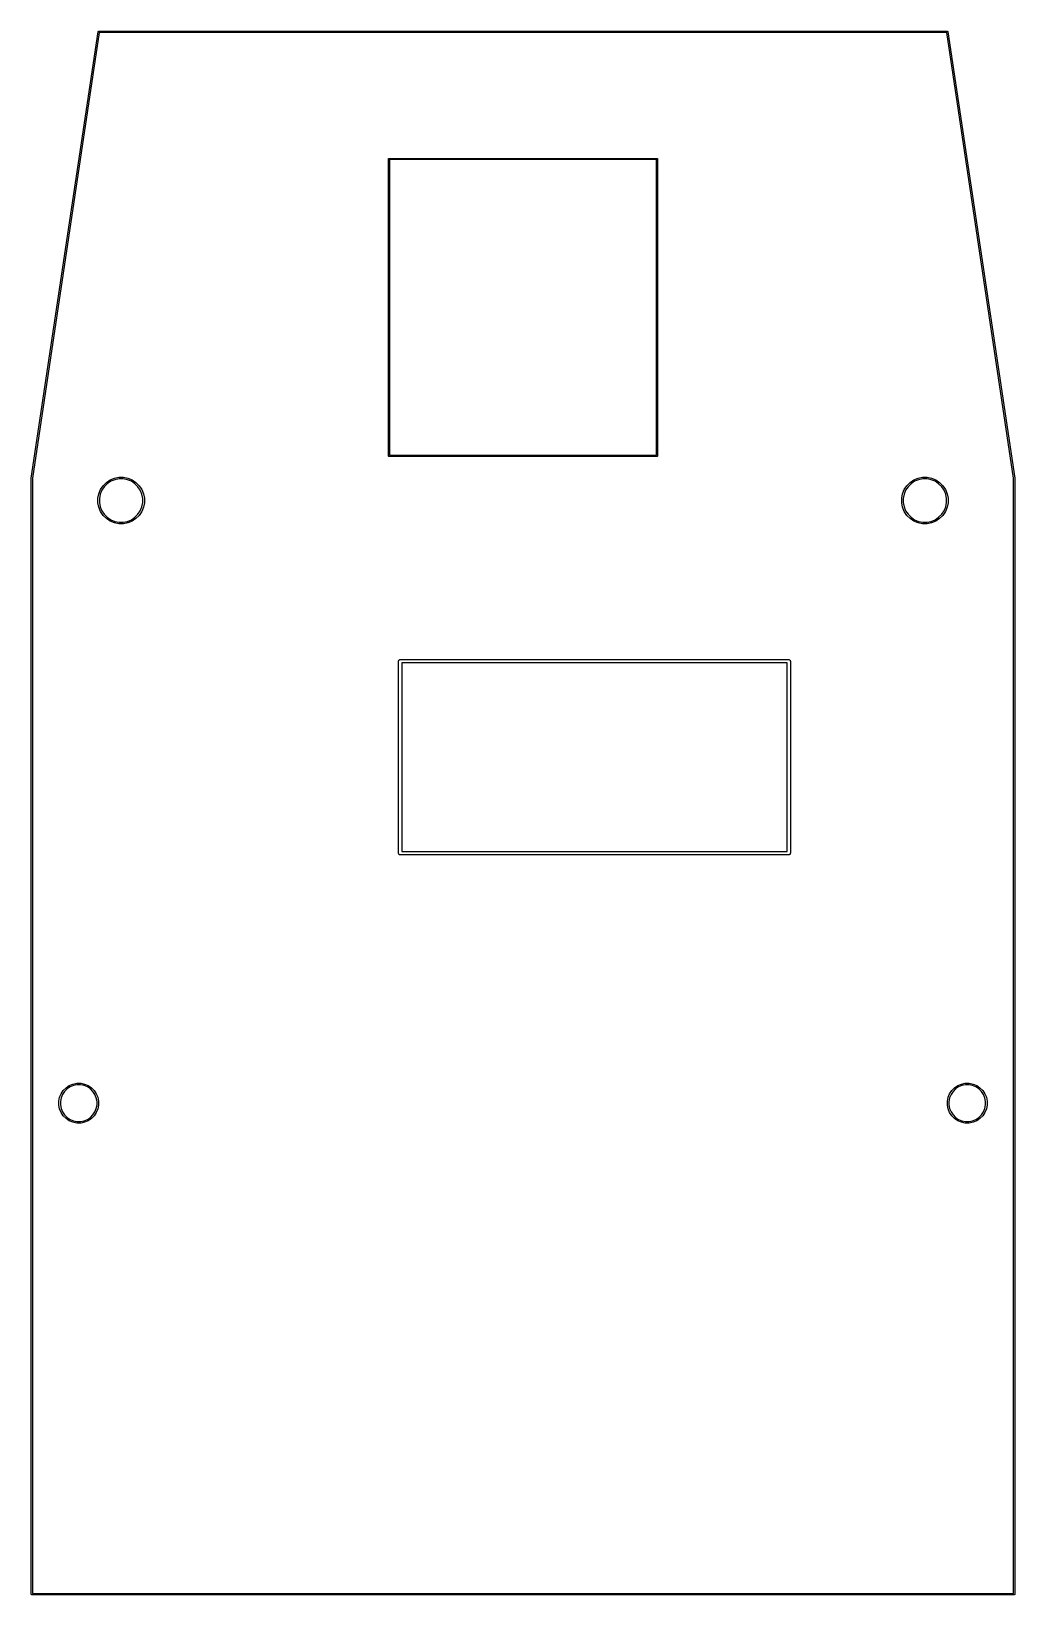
# Model space of a CAD drawing. Extents: x -0.12 to 1.62, y -2.76 to 0.
import ezdxf

# ---------------------------------------------------------------- set-up
doc = ezdxf.new("R2010")
doc.units = 0
doc.header["$MEASUREMENT"] = 0
doc.layers.add('BLACK', color=7, linetype='CONTINUOUS')

msp = doc.modelspace()

# ---------------------------------------------------------------- linework, layer by layer
at = {"layer": 'BLACK', "linetype": 'CONTINUOUS'}
for p, q in [((-0.1191, -0.7872), (-0.001, 0.0001)), ((-0.001, 0.0002), (-0.0009, 0.0003)), ((-0.001, 0.0001), (-0.001, 0.0002)), ((-0.0009, 0.0004), (-0.0008, 0.0005)), ((-0.0009, 0.0003), (-0.0009, 0.0004)), ((-0.0009, 0.0004), (-0.0009, 0.0004)), ((-0.0009, 0.0004), (-0.0009, 0.0004)), ((-0.0009, 0.0003), (-0.0009, 0.0003)), ((-0.0008, 0.0006), (-0.0007, 0.0007)), ((-0.0008, 0.0005), (-0.0008, 0.0006)), ((-0.0008, 0.0005), (-0.0008, 0.0005)), ((-0.0008, 0.0005), (-0.0008, 0.0005)), ((-0.0007, 0.0007), (-0.0007, 0.0007)), ((-0.0007, 0.0007), (-0.0007, 0.0007)), ((-0.0007, 0.0007), (-0.0006, 0.0007)), ((-0.0006, 0.0007), (-0.0006, 0.0008)), ((-0.0006, 0.0008), (-0.0006, 0.0008)), ((-0.0006, 0.0008), (-0.0005, 0.0008)), ((-0.0005, 0.0008), (-0.0005, 0.0009)), ((-0.0005, 0.0009), (-0.0004, 0.0009)), ((-0.0004, 0.0009), (-0.0004, 0.0009)), ((-0.0004, 0.0009), (-0.0004, 0.0009)), ((-0.0004, 0.0009), (-0.0003, 0.0009)), ((-0.0003, 0.0009), (-0.0002, 0.001)), ((-0.0002, 0.001), (-0.0002, 0.001)), ((-0.0002, 0.001), (-0.0002, 0.001)), ((-0.0002, 0.001), (-0.0001, 0.001)), ((-0.0001, 0.001), (0, 0.001)), ((0, 0.001), (0, 0.001)), ((0, 0.001), (1.496, 0.001)), ((1.496, 0.001), (1.4961, 0.001)), ((1.4961, 0.001), (1.4962, 0.001)), ((1.4962, 0.001), (1.4963, 0.001)), ((1.4963, 0.001), (1.4963, 0.001)), ((1.4963, 0.001), (1.4963, 0.001)), ((1.4963, 0.001), (1.4964, 0.0009)), ((1.4964, 0.0009), (1.4964, 0.0009)), ((1.4964, 0.0009), (1.4965, 0.0009)), ((1.4965, 0.0009), (1.4965, 0.0009)), ((1.4965, 0.0009), (1.4966, 0.0009)), ((1.4966, 0.0009), (1.4966, 0.0008)), ((1.4966, 0.0008), (1.4966, 0.0008)), ((1.4966, 0.0008), (1.4967, 0.0008)), ((1.4967, 0.0008), (1.4967, 0.0007)), ((1.4967, 0.0007), (1.4968, 0.0007)), ((1.4968, 0.0007), (1.4968, 0.0007)), ((1.4968, 0.0007), (1.4968, 0.0007)), ((1.4968, 0.0007), (1.4968, 0.0006)), ((1.4968, 0.0006), (1.4969, 0.0005)), ((1.4969, 0.0005), (1.4969, 0.0005)), ((1.4969, 0.0005), (1.4969, 0.0005)), ((1.4969, 0.0005), (1.4969, 0.0004)), ((1.4969, 0.0004), (1.497, 0.0004)), ((1.497, 0.0004), (1.497, 0.0004)), ((1.497, 0.0004), (1.497, 0.0003)), ((1.497, 0.0003), (1.497, 0.0003)), ((1.497, 0.0003), (1.497, 0.0002)), ((1.497, 0.0002), (1.497, 0.0001)), ((1.497, 0.0001), (1.6151, -0.7872)), ((0.0008, -0.001), (-0.1171, -0.7875)), ((1.4952, -0.001), (0.0008, -0.001)), ((1.6132, -0.7875), (1.4952, -0.001)), ((0.5108, -0.2242), (0.5109, -0.224)), ((0.5108, -0.2244), (0.5108, -0.2242)), ((0.5108, -0.2245), (0.5108, -0.2244)), ((0.5108, -0.748), (0.5108, -0.2245)), ((0.5109, -0.224), (0.511, -0.2239)), ((0.511, -0.2239), (0.5111, -0.2237)), ((0.5111, -0.2237), (0.5113, -0.2236)), ((0.5113, -0.2236), (0.5114, -0.2235)), ((0.5114, -0.2235), (0.5116, -0.2234)), ((0.5116, -0.2234), (0.5118, -0.2234)), ((0.5118, -0.2234), (0.5118, -0.2234)), ((0.5118, -0.2234), (0.5118, -0.2234)), ((0.5118, -0.2234), (0.5119, -0.2234)), ((0.5119, -0.2234), (0.9842, -0.2234)), ((0.5128, -0.2254), (0.5128, -0.747)), ((0.9833, -0.2254), (0.5128, -0.2254)), ((0.9833, -0.747), (0.9833, -0.2254)), ((0.9842, -0.2234), (0.9843, -0.2234)), ((0.9843, -0.2234), (0.9843, -0.2234)), ((0.9843, -0.2234), (0.9844, -0.2234)), ((0.9843, -0.2234), (0.9843, -0.2234)), ((0.9844, -0.2234), (0.9846, -0.2235)), ((0.9846, -0.2235), (0.9848, -0.2236)), ((0.9848, -0.2236), (0.985, -0.2237)), ((0.985, -0.2237), (0.9851, -0.2239)), ((0.9851, -0.2239), (0.9852, -0.224)), ((0.9852, -0.224), (0.9852, -0.2242)), ((0.9852, -0.2242), (0.9852, -0.2244)), ((0.9852, -0.2244), (0.9852, -0.2245)), ((0.9852, -0.2245), (0.9852, -0.748)), ((0.5108, -0.7482), (0.5108, -0.748)), ((0.5108, -0.748), (0.5108, -0.748)), ((0.5109, -0.7484), (0.5108, -0.7482)), ((0.511, -0.7486), (0.5109, -0.7484)), ((0.5111, -0.7487), (0.511, -0.7486)), ((0.5113, -0.7489), (0.5111, -0.7487)), ((0.5114, -0.7489), (0.5113, -0.7489)), ((0.5116, -0.749), (0.5114, -0.7489)), ((0.5118, -0.749), (0.5116, -0.749)), ((0.5119, -0.749), (0.5118, -0.749)), ((0.9842, -0.749), (0.5119, -0.749)), ((0.5128, -0.747), (0.9833, -0.747)), ((0.9843, -0.749), (0.9842, -0.749)), ((0.9844, -0.749), (0.9843, -0.749)), ((0.9846, -0.7489), (0.9844, -0.749)), ((0.9848, -0.7489), (0.9846, -0.7489)), ((0.985, -0.7487), (0.9848, -0.7489)), ((0.9851, -0.7486), (0.985, -0.7487)), ((0.9852, -0.7484), (0.9851, -0.7486)), ((0.9852, -0.748), (0.9852, -0.748)), ((0.9852, -0.748), (0.9852, -0.7481)), ((0.9852, -0.7481), (0.9852, -0.7481)), ((0.9852, -0.7481), (0.9852, -0.7482)), ((0.9852, -0.7482), (0.9852, -0.7484)), ((-0.1191, -0.7873), (-0.1191, -0.7872)), ((-0.1191, -0.7872), (-0.1191, -0.7872)), ((-0.1191, -0.7874), (-0.1191, -0.7873)), ((-0.1191, -0.7873), (-0.1191, -0.7873)), ((-0.1191, -0.7873), (-0.1191, -0.7873)), ((-0.1191, -0.7875), (-0.1191, -0.7874)), ((-0.1191, -0.7874), (-0.1191, -0.7874)), ((-0.1191, -0.7874), (-0.1191, -0.7874)), ((-0.1191, -2.7559), (-0.1191, -0.7875)), ((-0.1171, -0.7875), (-0.1171, -2.7549)), ((0.0076, -0.8007), (0.0133, -0.795)), ((0.015, -0.7971), (0.0097, -0.8024)), ((0.0133, -0.795), (0.02, -0.7905)), ((0.0213, -0.7929), (0.015, -0.7971)), ((0.02, -0.7905), (0.0274, -0.7874)), ((0.0282, -0.79), (0.0213, -0.7929)), ((0.0274, -0.7874), (0.0353, -0.7858)), ((0.0356, -0.7886), (0.0282, -0.79)), ((0.0353, -0.7858), (0.0434, -0.7858)), ((0.0431, -0.7886), (0.0356, -0.7886)), ((0.0505, -0.79), (0.0431, -0.7886)), ((0.0434, -0.7858), (0.0513, -0.7874)), ((0.0575, -0.7929), (0.0505, -0.79)), ((0.0513, -0.7874), (0.0588, -0.7905)), ((0.0637, -0.7971), (0.0575, -0.7929)), ((0.0588, -0.7905), (0.0655, -0.795)), ((0.069, -0.8024), (0.0637, -0.7971)), ((0.0655, -0.795), (0.0712, -0.8007)), ((1.4249, -0.8007), (1.4306, -0.795)), ((1.4323, -0.7971), (1.427, -0.8024)), ((1.4306, -0.795), (1.4373, -0.7905)), ((1.4386, -0.7929), (1.4323, -0.7971)), ((1.4373, -0.7905), (1.4447, -0.7874)), ((1.4455, -0.79), (1.4386, -0.7929)), ((1.4447, -0.7874), (1.4527, -0.7858)), ((1.4529, -0.7886), (1.4455, -0.79)), ((1.4527, -0.7858), (1.4607, -0.7858)), ((1.4605, -0.7886), (1.4529, -0.7886)), ((1.4678, -0.79), (1.4605, -0.7886)), ((1.4607, -0.7858), (1.4686, -0.7874)), ((1.4748, -0.7929), (1.4678, -0.79)), ((1.4686, -0.7874), (1.4761, -0.7905)), ((1.481, -0.7971), (1.4748, -0.7929)), ((1.4761, -0.7905), (1.4828, -0.795)), ((1.4864, -0.8024), (1.481, -0.7971)), ((1.4828, -0.795), (1.4885, -0.8007)), ((1.6132, -2.7549), (1.6132, -0.7875)), ((1.6151, -0.7872), (1.6151, -0.7872)), ((1.6151, -0.7872), (1.6152, -0.7873)), ((1.6152, -0.7873), (1.6152, -0.7873)), ((1.6152, -0.7873), (1.6152, -0.7873)), ((1.6152, -0.7873), (1.6152, -0.7874)), ((1.6152, -0.7874), (1.6152, -0.7874)), ((1.6152, -0.7874), (1.6152, -0.7874)), ((1.6152, -0.7874), (1.6152, -0.7875)), ((1.6152, -0.7875), (1.6152, -2.7559)), ((-0.0016, -0.8227), (0, -0.8148)), ((-0.0016, -0.8308), (-0.0016, -0.8227)), ((0, -0.8148), (0.0031, -0.8074)), ((0.0026, -0.8156), (0.0012, -0.823)), ((0.0012, -0.823), (0.0012, -0.8305)), ((0.0055, -0.8087), (0.0026, -0.8156)), ((0.0031, -0.8074), (0.0076, -0.8007)), ((0.0097, -0.8024), (0.0055, -0.8087)), ((0.0732, -0.8087), (0.069, -0.8024)), ((0.0712, -0.8007), (0.0757, -0.8074)), ((0.0761, -0.8156), (0.0732, -0.8087)), ((0.0757, -0.8074), (0.0787, -0.8148)), ((0.0776, -0.823), (0.0761, -0.8156)), ((0.0776, -0.8305), (0.0776, -0.823)), ((0.0787, -0.8148), (0.0803, -0.8227)), ((0.0803, -0.8227), (0.0803, -0.8308)), ((1.4158, -0.8227), (1.4173, -0.8148)), ((1.4158, -0.8308), (1.4158, -0.8227)), ((1.4173, -0.8148), (1.4204, -0.8074)), ((1.42, -0.8156), (1.4185, -0.823)), ((1.4185, -0.823), (1.4185, -0.8305)), ((1.4228, -0.8087), (1.42, -0.8156)), ((1.4204, -0.8074), (1.4249, -0.8007)), ((1.427, -0.8024), (1.4228, -0.8087)), ((1.4906, -0.8087), (1.4864, -0.8024)), ((1.4885, -0.8007), (1.493, -0.8074)), ((1.4934, -0.8156), (1.4906, -0.8087)), ((1.493, -0.8074), (1.4961, -0.8148)), ((1.4949, -0.823), (1.4934, -0.8156)), ((1.4949, -0.8305), (1.4949, -0.823)), ((1.4961, -0.8148), (1.4976, -0.8227)), ((1.4976, -0.8227), (1.4976, -0.8308)), ((0, -0.8387), (-0.0016, -0.8308)), ((0.0031, -0.8462), (0, -0.8387)), ((0.0012, -0.8305), (0.0026, -0.8379)), ((0.0026, -0.8379), (0.0055, -0.8449)), ((0.0076, -0.8529), (0.0031, -0.8462)), ((0.0055, -0.8449), (0.0097, -0.8511)), ((0.0133, -0.8586), (0.0076, -0.8529)), ((0.0097, -0.8511), (0.015, -0.8564)), ((0.0637, -0.8564), (0.069, -0.8511)), ((0.0712, -0.8529), (0.0655, -0.8586)), ((0.069, -0.8511), (0.0732, -0.8449)), ((0.0757, -0.8462), (0.0712, -0.8529)), ((0.0732, -0.8449), (0.0761, -0.8379)), ((0.0787, -0.8387), (0.0757, -0.8462)), ((0.0761, -0.8379), (0.0776, -0.8305)), ((0.0803, -0.8308), (0.0787, -0.8387)), ((1.4173, -0.8387), (1.4158, -0.8308)), ((1.4204, -0.8462), (1.4173, -0.8387)), ((1.4185, -0.8305), (1.42, -0.8379)), ((1.42, -0.8379), (1.4228, -0.8449)), ((1.4249, -0.8529), (1.4204, -0.8462)), ((1.4228, -0.8449), (1.427, -0.8511)), ((1.4306, -0.8586), (1.4249, -0.8529)), ((1.427, -0.8511), (1.4323, -0.8564)), ((1.481, -0.8564), (1.4864, -0.8511)), ((1.4885, -0.8529), (1.4828, -0.8586)), ((1.4864, -0.8511), (1.4906, -0.8449)), ((1.493, -0.8462), (1.4885, -0.8529)), ((1.4906, -0.8449), (1.4934, -0.8379)), ((1.4961, -0.8387), (1.493, -0.8462)), ((1.4934, -0.8379), (1.4949, -0.8305)), ((1.4976, -0.8308), (1.4961, -0.8387)), ((0.02, -0.8631), (0.0133, -0.8586)), ((0.015, -0.8564), (0.0213, -0.8606)), ((0.0274, -0.8661), (0.02, -0.8631)), ((0.0213, -0.8606), (0.0282, -0.8635)), ((0.0353, -0.8677), (0.0274, -0.8661)), ((0.0282, -0.8635), (0.0356, -0.865)), ((0.0434, -0.8677), (0.0353, -0.8677)), ((0.0356, -0.865), (0.0431, -0.865)), ((0.0431, -0.865), (0.0505, -0.8635)), ((0.0513, -0.8661), (0.0434, -0.8677)), ((0.0505, -0.8635), (0.0575, -0.8606)), ((0.0588, -0.8631), (0.0513, -0.8661)), ((0.0575, -0.8606), (0.0637, -0.8564)), ((0.0655, -0.8586), (0.0588, -0.8631)), ((1.4373, -0.8631), (1.4306, -0.8586)), ((1.4323, -0.8564), (1.4386, -0.8606)), ((1.4447, -0.8661), (1.4373, -0.8631)), ((1.4386, -0.8606), (1.4455, -0.8635)), ((1.4527, -0.8677), (1.4447, -0.8661)), ((1.4455, -0.8635), (1.4529, -0.865)), ((1.4607, -0.8677), (1.4527, -0.8677)), ((1.4529, -0.865), (1.4605, -0.865)), ((1.4605, -0.865), (1.4678, -0.8635)), ((1.4686, -0.8661), (1.4607, -0.8677)), ((1.4678, -0.8635), (1.4748, -0.8606)), ((1.4761, -0.8631), (1.4686, -0.8661)), ((1.4748, -0.8606), (1.481, -0.8564)), ((1.4828, -0.8586), (1.4761, -0.8631)), ((0.5285, -1.1102), (0.5286, -1.1097)), ((0.5285, -1.1104), (0.5285, -1.1102)), ((0.5285, -1.4487), (0.5285, -1.1104)), ((0.5286, -1.1097), (0.5288, -1.1091)), ((0.5288, -1.1091), (0.529, -1.1086)), ((0.529, -1.1086), (0.5294, -1.1081)), ((0.5294, -1.1081), (0.5298, -1.1078)), ((0.5298, -1.1078), (0.5304, -1.1075)), ((0.5304, -1.1075), (0.5309, -1.1073)), ((0.5309, -1.1073), (0.5314, -1.1073)), ((0.5314, -1.1073), (0.5315, -1.1073)), ((0.5315, -1.1073), (0.5316, -1.1073)), ((0.5316, -1.1073), (1.2164, -1.1073)), ((0.5344, -1.1132), (0.5344, -1.4459)), ((1.2136, -1.1132), (0.5344, -1.1132)), ((1.2136, -1.4459), (1.2136, -1.1132)), ((1.2164, -1.1073), (1.2165, -1.1073)), ((1.2165, -1.1073), (1.2167, -1.1073)), ((1.2167, -1.1073), (1.2171, -1.1073)), ((1.2171, -1.1073), (1.2177, -1.1075)), ((1.2177, -1.1075), (1.2182, -1.1078)), ((1.2182, -1.1078), (1.2186, -1.1081)), ((1.2186, -1.1081), (1.219, -1.1086)), ((1.219, -1.1086), (1.2193, -1.1091)), ((1.2193, -1.1091), (1.2194, -1.1097)), ((1.2194, -1.1097), (1.2195, -1.1102)), ((1.2195, -1.1102), (1.2195, -1.1104)), ((1.2195, -1.1104), (1.2195, -1.4487)), ((0.5285, -1.4488), (0.5285, -1.4487)), ((0.5286, -1.4494), (0.5285, -1.4488)), ((0.5288, -1.45), (0.5286, -1.4494)), ((0.529, -1.4505), (0.5288, -1.45)), ((0.5294, -1.4509), (0.529, -1.4505)), ((0.5298, -1.4513), (0.5294, -1.4509)), ((0.5304, -1.4516), (0.5298, -1.4513)), ((0.5309, -1.4517), (0.5304, -1.4516)), ((0.5315, -1.4518), (0.5309, -1.4517)), ((0.5316, -1.4518), (0.5315, -1.4518)), ((1.2164, -1.4518), (0.5316, -1.4518)), ((0.5344, -1.4459), (1.2136, -1.4459)), ((1.2165, -1.4518), (1.2164, -1.4518)), ((1.2167, -1.4518), (1.2165, -1.4518)), ((1.2171, -1.4517), (1.2167, -1.4518)), ((1.2177, -1.4516), (1.2171, -1.4517)), ((1.2182, -1.4513), (1.2177, -1.4516)), ((1.2186, -1.4509), (1.2182, -1.4513)), ((1.219, -1.4505), (1.2186, -1.4509)), ((1.2193, -1.45), (1.219, -1.4505)), ((1.2194, -1.4494), (1.2193, -1.45)), ((1.2195, -1.4488), (1.2194, -1.4494)), ((1.2195, -1.4487), (1.2195, -1.4488)), ((-0.0692, -1.8795), (-0.0665, -1.8732)), ((-0.0665, -1.8732), (-0.0627, -1.8674)), ((-0.0641, -1.8744), (-0.0665, -1.8803)), ((-0.0605, -1.8692), (-0.0641, -1.8744)), ((-0.0627, -1.8674), (-0.0578, -1.8625)), ((-0.056, -1.8647), (-0.0605, -1.8692)), ((-0.0578, -1.8625), (-0.052, -1.8587)), ((-0.0507, -1.8611), (-0.056, -1.8647)), ((-0.052, -1.8587), (-0.0457, -1.856)), ((-0.0449, -1.8587), (-0.0507, -1.8611)), ((-0.0457, -1.856), (-0.0389, -1.8547)), ((-0.0386, -1.8574), (-0.0449, -1.8587)), ((-0.0389, -1.8547), (-0.032, -1.8547)), ((-0.0322, -1.8574), (-0.0386, -1.8574)), ((-0.026, -1.8587), (-0.0322, -1.8574)), ((-0.032, -1.8547), (-0.0252, -1.856)), ((-0.0201, -1.8611), (-0.026, -1.8587)), ((-0.0252, -1.856), (-0.0188, -1.8587)), ((-0.0148, -1.8647), (-0.0201, -1.8611)), ((-0.0188, -1.8587), (-0.0131, -1.8625)), ((-0.0103, -1.8692), (-0.0148, -1.8647)), ((-0.0131, -1.8625), (-0.0082, -1.8674)), ((-0.0068, -1.8744), (-0.0103, -1.8692)), ((-0.0082, -1.8674), (-0.0044, -1.8732)), ((-0.0044, -1.8803), (-0.0068, -1.8744)), ((-0.0044, -1.8732), (-0.0017, -1.8795)), ((1.4978, -1.8795), (1.5004, -1.8732)), ((1.5004, -1.8732), (1.5043, -1.8674)), ((1.5029, -1.8744), (1.5004, -1.8803)), ((1.5064, -1.8692), (1.5029, -1.8744)), ((1.5043, -1.8674), (1.5091, -1.8625)), ((1.5109, -1.8647), (1.5064, -1.8692)), ((1.5091, -1.8625), (1.5149, -1.8587)), ((1.5162, -1.8611), (1.5109, -1.8647)), ((1.5149, -1.8587), (1.5213, -1.856)), ((1.5221, -1.8587), (1.5162, -1.8611)), ((1.5213, -1.856), (1.528, -1.8547)), ((1.5283, -1.8574), (1.5221, -1.8587)), ((1.528, -1.8547), (1.535, -1.8547)), ((1.5347, -1.8574), (1.5283, -1.8574)), ((1.5409, -1.8587), (1.5347, -1.8574)), ((1.535, -1.8547), (1.5417, -1.856)), ((1.5468, -1.8611), (1.5409, -1.8587)), ((1.5417, -1.856), (1.5481, -1.8587)), ((1.5521, -1.8647), (1.5468, -1.8611)), ((1.5481, -1.8587), (1.5538, -1.8625)), ((1.5566, -1.8692), (1.5521, -1.8647)), ((1.5538, -1.8625), (1.5587, -1.8674)), ((1.5601, -1.8744), (1.5566, -1.8692)), ((1.5587, -1.8674), (1.5626, -1.8732)), ((1.5626, -1.8803), (1.5601, -1.8744)), ((1.5626, -1.8732), (1.5652, -1.8795)), ((-0.0705, -1.8863), (-0.0692, -1.8795)), ((-0.0705, -1.8932), (-0.0705, -1.8863)), ((-0.0692, -1.9), (-0.0705, -1.8932)), ((-0.0665, -1.9064), (-0.0692, -1.9)), ((-0.0665, -1.8803), (-0.0678, -1.8866)), ((-0.0678, -1.8866), (-0.0678, -1.8929)), ((-0.0678, -1.8929), (-0.0665, -1.8992)), ((-0.0665, -1.8992), (-0.0641, -1.9051)), ((-0.0068, -1.9051), (-0.0044, -1.8992)), ((-0.0031, -1.8866), (-0.0044, -1.8803)), ((-0.0044, -1.8992), (-0.0031, -1.8929)), ((-0.0017, -1.9), (-0.0044, -1.9064)), ((-0.0031, -1.8929), (-0.0031, -1.8866)), ((-0.0017, -1.8795), (-0.0004, -1.8863)), ((-0.0004, -1.8932), (-0.0017, -1.9)), ((-0.0004, -1.8863), (-0.0004, -1.8932)), ((1.4964, -1.8863), (1.4978, -1.8795)), ((1.4964, -1.8932), (1.4964, -1.8863)), ((1.4978, -1.9), (1.4964, -1.8932)), ((1.5004, -1.9064), (1.4978, -1.9)), ((1.5004, -1.8803), (1.4992, -1.8866)), ((1.4992, -1.8866), (1.4992, -1.8929)), ((1.4992, -1.8929), (1.5004, -1.8992)), ((1.5004, -1.8992), (1.5029, -1.9051)), ((1.5601, -1.9051), (1.5626, -1.8992)), ((1.5638, -1.8866), (1.5626, -1.8803)), ((1.5626, -1.8992), (1.5638, -1.8929)), ((1.5652, -1.9), (1.5626, -1.9064)), ((1.5638, -1.8929), (1.5638, -1.8866)), ((1.5652, -1.8795), (1.5666, -1.8863)), ((1.5666, -1.8932), (1.5652, -1.9)), ((1.5666, -1.8863), (1.5666, -1.8932)), ((-0.0627, -1.9121), (-0.0665, -1.9064)), ((-0.0641, -1.9051), (-0.0605, -1.9104)), ((-0.0578, -1.917), (-0.0627, -1.9121)), ((-0.0605, -1.9104), (-0.056, -1.9149)), ((-0.052, -1.9208), (-0.0578, -1.917)), ((-0.056, -1.9149), (-0.0507, -1.9184)), ((-0.0457, -1.9235), (-0.052, -1.9208)), ((-0.0507, -1.9184), (-0.0449, -1.9208)), ((-0.0389, -1.9248), (-0.0457, -1.9235)), ((-0.0449, -1.9208), (-0.0386, -1.9221)), ((-0.032, -1.9248), (-0.0389, -1.9248)), ((-0.0386, -1.9221), (-0.0322, -1.9221)), ((-0.0322, -1.9221), (-0.026, -1.9208)), ((-0.0252, -1.9235), (-0.032, -1.9248)), ((-0.026, -1.9208), (-0.0201, -1.9184)), ((-0.0188, -1.9208), (-0.0252, -1.9235)), ((-0.0201, -1.9184), (-0.0148, -1.9149)), ((-0.0131, -1.917), (-0.0188, -1.9208)), ((-0.0148, -1.9149), (-0.0103, -1.9104)), ((-0.0082, -1.9121), (-0.0131, -1.917)), ((-0.0103, -1.9104), (-0.0068, -1.9051)), ((-0.0044, -1.9064), (-0.0082, -1.9121)), ((1.5043, -1.9121), (1.5004, -1.9064)), ((1.5029, -1.9051), (1.5064, -1.9104)), ((1.5091, -1.917), (1.5043, -1.9121)), ((1.5064, -1.9104), (1.5109, -1.9149)), ((1.5149, -1.9208), (1.5091, -1.917)), ((1.5109, -1.9149), (1.5162, -1.9184)), ((1.5213, -1.9235), (1.5149, -1.9208)), ((1.5162, -1.9184), (1.5221, -1.9208)), ((1.528, -1.9248), (1.5213, -1.9235)), ((1.5221, -1.9208), (1.5283, -1.9221)), ((1.535, -1.9248), (1.528, -1.9248)), ((1.5283, -1.9221), (1.5347, -1.9221)), ((1.5347, -1.9221), (1.5409, -1.9208)), ((1.5417, -1.9235), (1.535, -1.9248)), ((1.5409, -1.9208), (1.5468, -1.9184)), ((1.5481, -1.9208), (1.5417, -1.9235)), ((1.5468, -1.9184), (1.5521, -1.9149)), ((1.5538, -1.917), (1.5481, -1.9208)), ((1.5521, -1.9149), (1.5566, -1.9104)), ((1.5587, -1.9121), (1.5538, -1.917)), ((1.5566, -1.9104), (1.5601, -1.9051)), ((1.5626, -1.9064), (1.5587, -1.9121)), ((-0.1191, -2.7561), (-0.1191, -2.7559)), ((-0.1191, -2.7559), (-0.1191, -2.7559)), ((-0.119, -2.7563), (-0.1191, -2.7561)), ((-0.1189, -2.7565), (-0.119, -2.7563)), ((-0.1188, -2.7566), (-0.1189, -2.7565)), ((-0.1187, -2.7567), (-0.1188, -2.7566)), ((-0.1185, -2.7568), (-0.1187, -2.7567)), ((-0.1183, -2.7569), (-0.1185, -2.7568)), ((-0.1182, -2.7569), (-0.1183, -2.7569)), ((-0.1181, -2.7569), (-0.1182, -2.7569)), ((-0.1182, -2.7569), (-0.1182, -2.7569)), ((1.6141, -2.7569), (-0.1181, -2.7569)), ((-0.1181, -2.7569), (-0.1181, -2.7569)), ((-0.1171, -2.7549), (1.6132, -2.7549)), ((1.6142, -2.7569), (1.6141, -2.7569)), ((1.6144, -2.7569), (1.6142, -2.7569)), ((1.6145, -2.7568), (1.6144, -2.7569)), ((1.6147, -2.7567), (1.6145, -2.7568)), ((1.6149, -2.7566), (1.6147, -2.7567)), ((1.615, -2.7565), (1.6149, -2.7566)), ((1.6151, -2.7563), (1.615, -2.7565)), ((1.6152, -2.7559), (1.6151, -2.7561)), ((1.6151, -2.7561), (1.6151, -2.7563)), ((1.6152, -2.7559), (1.6152, -2.7559)), ((1.6152, -2.7559), (1.6152, -2.7559))]:
    msp.add_line(p, q, dxfattribs=at)

doc.saveas('drawing.dxf')
